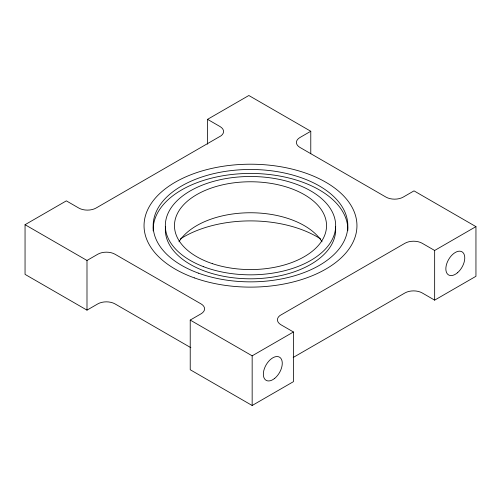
<?xml version="1.0" encoding="UTF-8"?>
<svg xmlns="http://www.w3.org/2000/svg" width="501" height="501" viewBox="0 0 501 501"><rect width="100%" height="100%" fill="white"/><g stroke="black" fill="none" stroke-linecap="round" stroke-linejoin="round"><path stroke-width="0.75" d="M190.868 347.694L115.005 303.894A12.168 7.027 0 0 0 97.801 303.894L86.992 310.132L25.05 274.373L25.05 224.705L66.345 200.863L78.82 208.065A12.168 7.027 0 0 0 96.023 208.065L221.066 135.79A12.168 7.027 0 0 0 220.02 126.546L207.546 119.344L207.546 144.175M207.546 119.344L248.84 95.503L310.777 131.262L310.777 153.769M25.05 224.705L86.992 260.464L97.801 254.226A12.168 7.027 0 0 1 115.005 254.226L201.033 303.894A12.168 7.027 0 0 1 201.033 313.826L190.223 320.07L190.223 369.738L252.16 405.497L293.454 381.656L293.454 331.988L280.98 324.786A12.168 7.027 0 0 1 279.934 315.542L404.977 243.267A12.168 7.027 0 0 1 422.18 243.267L434.655 250.469L475.95 226.627L475.95 276.295L434.655 300.137L422.18 292.935A12.168 7.027 0 0 0 404.977 292.935L293.179 357.482M310.777 131.262L299.967 137.506A12.168 7.027 0 0 0 299.967 147.438L385.995 197.106A12.168 7.027 0 0 0 403.199 197.106L414.008 190.868L475.95 226.627M190.223 320.07L252.16 355.829L293.454 331.988M434.655 250.469L434.655 300.137M252.16 355.829L252.16 405.497M86.992 260.464L86.992 310.132M180.335 238.971A94.288 54.434 0 0 1 320.665 238.971M178.963 241.776A76.039 43.9 0 0 1 250.519 212.756A76.039 43.9 0 0 1 322.049 241.801M153.193 230.911A97.332 56.193 0 0 1 250.131 173.446A97.332 56.193 0 0 1 347.819 230.485M335.47 226.339A85.164 49.167 0 0 1 250.869 278.806A85.164 49.167 0 0 1 165.48 226.765M194.401 277.898A106.456 61.46 0 0 0 356.9 227.598A106.456 61.46 0 0 0 200.193 171.499A106.456 61.46 0 0 0 194.401 277.898M274.742 378.324A13.383 7.728 -60 0 0 279.865 357.388A13.383 7.728 -60 0 0 263.82 370.515A13.383 7.728 -60 0 0 274.742 378.324M457.463 272.769A13.383 7.728 -60 0 0 462.204 251.922A13.383 7.728 -60 0 0 446.247 265.455A13.383 7.728 -60 0 0 457.463 272.769M198.49 273.164A97.332 56.193 0 0 0 347.75 227.924A97.332 56.193 0 0 0 205.26 175.914A97.332 56.193 0 0 0 198.49 273.164M212.462 263.676A76.039 43.9 0 0 0 326.539 225.675A76.039 43.9 0 0 0 212.499 187.643A76.039 43.9 0 0 0 212.462 263.676M203.675 266.739A85.164 49.167 0 0 0 335.52 228.544A85.164 49.167 0 0 0 212.305 181.719A85.164 49.167 0 0 0 203.675 266.739"/></g></svg>
